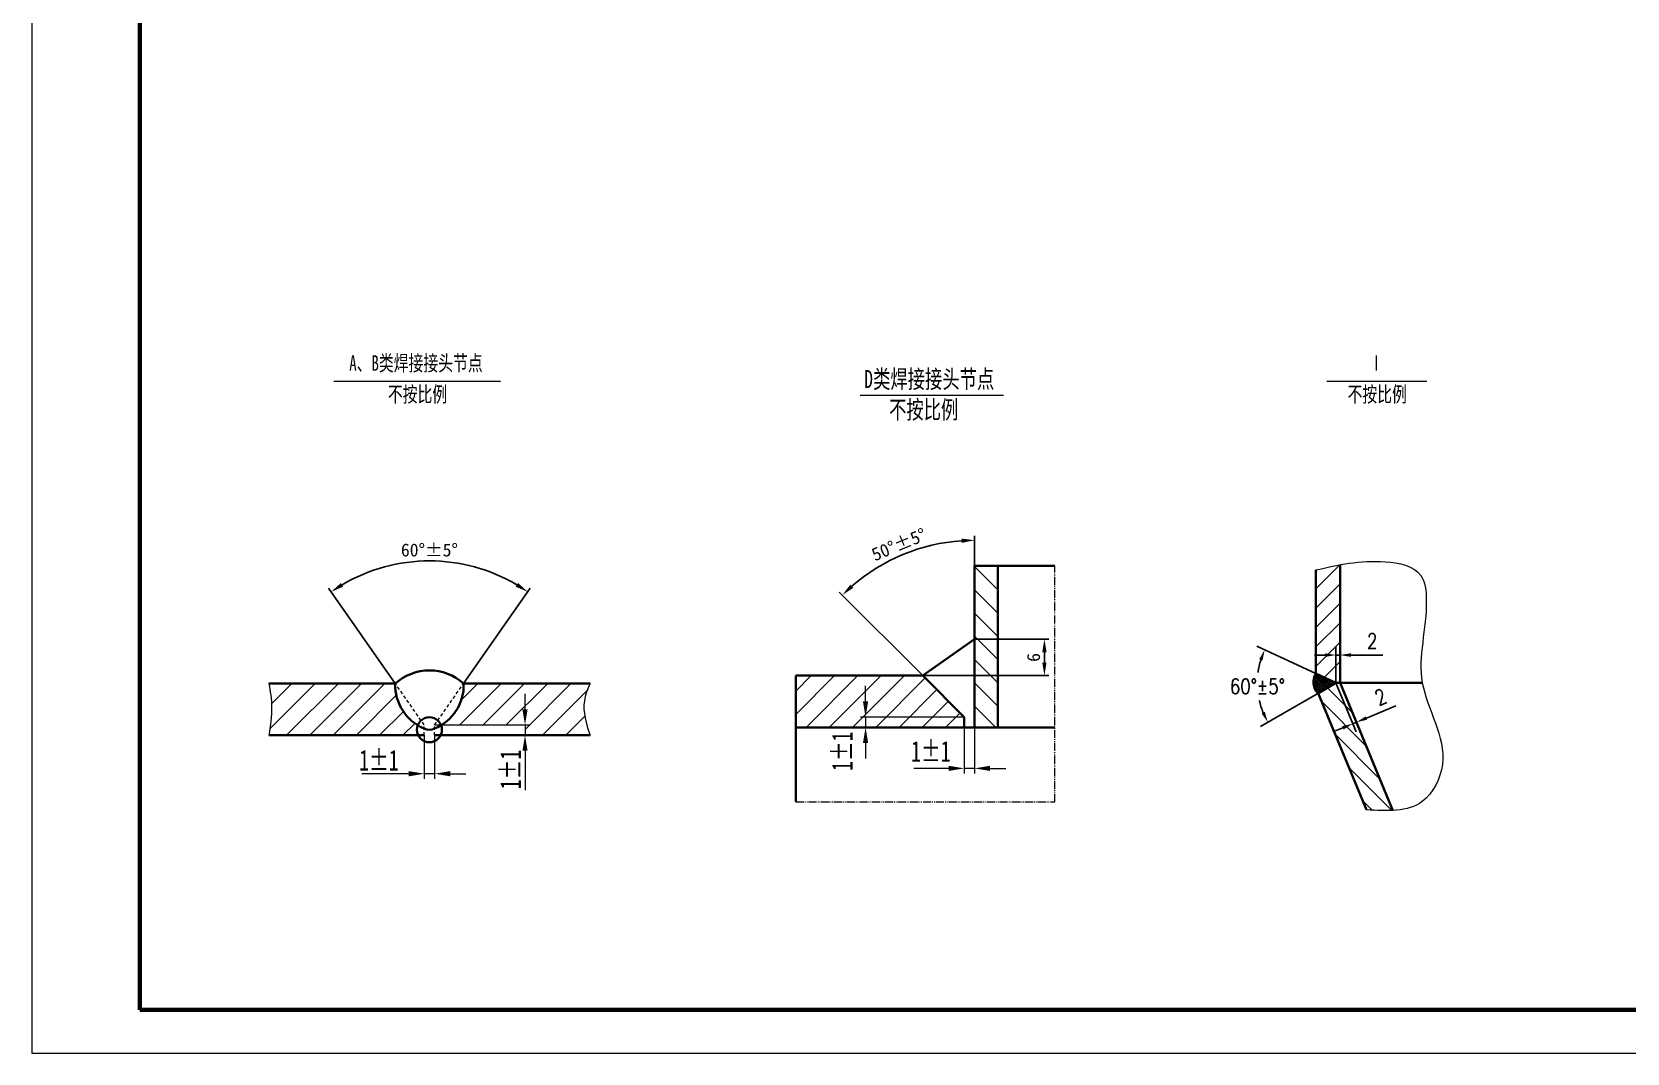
# Model space of a CAD drawing. Extents: x 588 to 78012, y -1551 to 8332.
# Drawn here: x 11129 to 14825, y 1188 to 3553 of the extents above; entities that cross this region are included whole.
import ezdxf

# ---------------------------------------------------------------- set-up
doc = ezdxf.new("R2010")
doc.units = 0
doc.header["$LTSCALE"] = 10
doc.header["$PDMODE"] = 1
doc.linetypes.add('JXX-L', pattern=[2.9499999999999997, 1.9, -0.25, 0.15, -0.25, 0.15, -0.25])
doc.linetypes.add('XX-L', pattern=[1.25, 0.75, -0.5])
doc.layers.get('Defpoints').update_dxf_attribs({"linetype": 'CONTINUOUS'})
doc.layers.add('5剖面线层', color=2, linetype='CONTINUOUS')
doc.layers.add('7标注层', color=4, linetype='CONTINUOUS')
for name, color, linetype, lineweight in [('A 粗实线', 1, 'CONTINUOUS', 40), ('B 细实线', 7, 'CONTINUOUS', 18), ('C 文 字', 2, 'CONTINUOUS', 20), ('G 长虚线', 6, 'XX-L', 20), ('I 长双点线', 3, 'JXX-L', 18), ('J 标注尺寸', 2, 'CONTINUOUS', 18)]:
    doc.layers.add(name, color=color, linetype=linetype, lineweight=lineweight)
doc.styles.get("Standard").update_dxf_attribs({"font": 'SIMFANG.TTF'})
doc.styles.add('style2', font='SIMFANG.TTF', dxfattribs={"width": 0.7})
doc.styles.add('TH_GBDIM', font='romans.shx', dxfattribs={"width": 0.8, "bigfont": 'gbcbig.shx'})
doc.styles.add('标题中文', font='SIMFANG.TTF', dxfattribs={"width": 0.7})
doc.dimstyles.new('TH_GBDIM', dxfattribs={"dimscale": 10, "dimtxt": 3.5, "dimasz": 2.5, "dimexe": 2, "dimexo": 0, "dimgap": 1.5, "dimtad": 1, "dimdec": 1, "dimzin": 0, "dimdsep": 46, "dimtxsty": 'TH_GBDIM', "dimcen": 2.5, "dimclrd": 130, "dimclre": 130, "dimclrt": 3, "dimadec": 0, "dimazin": 0, "dimtfac": 0.714286, "dimtdec": 1, "dimtmove": 0, "dimatfit": 3, "dimfxl": 0, "dimtolj": 1, "dimtzin": 0, "dimlwd": -1, "dimlwe": -1, "dimarcsym": 0})
doc.dimstyles.new('通用标注4.0', dxfattribs={"dimscale": 10, "dimtxt": 3, "dimasz": 3, "dimexe": 1, "dimexo": 0, "dimgap": 1, "dimtad": 1, "dimdec": 0, "dimzin": 0, "dimdsep": 46, "dimtxsty": 'Standard', "dimcen": 0, "dimadec": 0, "dimazin": 0, "dimtfac": 0.375, "dimtdec": 0, "dimtmove": 2, "dimatfit": 3, "dimfxl": 0, "dimtzin": 0, "dimarcsym": 0})

# ---------------------------------------------------------------- blocks, each defined once
blk = doc.blocks.new('*D92')
at = {"layer": 'Defpoints', "color": 0}
for p in [(12130.66293513822, 2319.900551781876), (11971.13652047937, 2044.113627048436), (12129.57636781565, 2044.113627048436), (12038.35644414751, 1948.113627048436), (12062.35644414751, 1948.113627048436)]:
    blk.add_point(p, dxfattribs=at)
at = {"layer": 'J 标注尺寸', "color": 0, "lineweight": -2}
for p, q in [((11971.13652047937, 2044.113627048436), (11816.83676176388, 2264.476519898705)), ((12129.57636781565, 2044.113627048436), (12283.87612653114, 2264.476519898704))]:
    blk.add_line(p, q, dxfattribs=at)
blk.add_arc((12050.35644414751, 1930.975850967533), 397.1291419661453, 59.32927774093512, 120.6707222590648, dxfattribs=at)
at = {"layer": 'J 标注尺寸', "color": 0}
for points in [[(11850.49062406899, 2268.350645204119), (11845.06835528891, 2276.752966387971), (11822.57252612739, 2256.284999455816)], [(12255.64453300611, 2276.75296638797), (12250.22226422603, 2268.350645204118), (12278.14036216763, 2256.284999455815)]]:
    blk.add_solid(points, dxfattribs=at)
at = {"layer": 'J 标注尺寸', "color": 0, "insert": (12050.35644414751, 2353.104992933679), "char_height": 30, "attachment_point": 5}
blk.add_mtext('{\\f仿宋_GB2312|b0|i0|c134|p49;60°±5°}', dxfattribs=at)
blk = doc.blocks.new('*D93')
at = {"layer": 'Defpoints', "color": 0}
for p in [(13201.18036054275, 2361.049232969046), (13313.37062367874, 2261.598528282897), (13193.37062367875, 2062.349470830993), (13289.37062367875, 1966.349470830994), (13313.37062367874, 1942.349470830994)]:
    blk.add_point(p, dxfattribs=at)
at = {"layer": 'J 标注尺寸', "color": 0, "lineweight": -2}
for p, q in [((13313.37062367874, 2261.598528282897), (13313.37062367874, 2385.819361315886)), ((13193.37062367875, 2062.349470830993), (12999.79005686482, 2255.930037644918))]:
    blk.add_line(p, q, dxfattribs=at)
blk.add_arc((13313.37062367875, 1942.349470830998), 433.4698904848887, 93.96617310223395, 131.0338268977665, dxfattribs=at)
at = {"layer": 'J 标注尺寸', "color": 0}
for points in [[(13283.21556871119, 2379.778232354901), (13283.56161350759, 2369.784221498449), (13313.37062367874, 2375.819361315887)], [(13032.20676619949, 2265.669634775216), (13025.38462397377, 2272.981158245196), (13006.86112467669, 2248.858969833052)]]:
    blk.add_solid(points, dxfattribs=at)
at = {"layer": 'J 标注尺寸', "color": 0, "insert": (13137.92179235194, 2365.920418922678), "char_height": 30, "attachment_point": 5, "rotation": 22.500000000000004}
blk.add_mtext('{\\f仿宋_GB2312|b0|i0|c134|p49;50°±5°}', dxfattribs=at)
blk = doc.blocks.new('*D94')
at = {"layer": 'Defpoints', "color": 0}
for p in [(13313.37062367874, 2146.37437541615), (13475.14252477595, 2146.37437541615), (13193.37062367875, 2062.349470830994)]:
    blk.add_point(p, dxfattribs=at)
at = {"layer": 'J 标注尺寸', "color": 0, "lineweight": -2}
for p, q in [((13313.37062367874, 2146.37437541615), (13485.14252477595, 2146.37437541615)), ((13475.14252477595, 2092.349470830993), (13475.14252477595, 2116.37437541615)), ((13193.37062367875, 2062.349470830994), (13485.14252477595, 2062.349470830993))]:
    blk.add_line(p, q, dxfattribs=at)
at = {"layer": 'J 标注尺寸', "color": 0}
for points in [[(13470.14252477595, 2116.37437541615), (13480.14252477595, 2116.37437541615), (13475.14252477595, 2146.37437541615)], [(13470.14252477595, 2092.349470830993), (13480.14252477595, 2092.349470830993), (13475.14252477595, 2062.349470830993)]]:
    blk.add_solid(points, dxfattribs=at)
at = {"layer": 'J 标注尺寸', "color": 0, "insert": (13450.14252477595, 2104.361923123573), "char_height": 30, "attachment_point": 5, "rotation": 90}
blk.add_mtext('6', dxfattribs=at)
blk = doc.blocks.new('*D95')
at = {"layer": '7标注层', "color": 130}
for p, q in [((14125.65263601294, 2109.932580431981), (14100.65263601294, 2109.932580431981)), ((14150.65263601294, 2045.285633228665), (14150.65263601294, 2129.932580431981)), ((14150.65263601294, 2109.932580431981), (14160.27331593432, 2109.932580431981)), ((14160.27331593432, 2045.285633228665), (14160.27331593432, 2129.932580431981)), ((14185.27331593432, 2109.932580431981), (14258.93998260098, 2109.932580431981))]:
    blk.add_line(p, q, dxfattribs=at)
for points in [[(14125.65263601294, 2114.099247098648), (14125.65263601294, 2105.765913765315), (14150.65263601294, 2109.932580431981)], [(14185.27331593432, 2114.099247098648), (14185.27331593432, 2105.765913765315), (14160.27331593432, 2109.932580431981)]]:
    blk.add_solid(points, dxfattribs=at)
at = {"layer": 'Defpoints', "color": 0}
for p in [(14160.27331593432, 2109.932580431981), (14150.65263601294, 2045.285633228665), (14160.27331593432, 2045.285633228665)]:
    blk.add_point(p, dxfattribs=at)
at = {"layer": '7标注层', "color": 3, "insert": (14234.60664926765, 2142.432580431981), "char_height": 35, "attachment_point": 5, "style": 'TH_GBDIM'}
blk.add_mtext('\\A1;2{}{}', dxfattribs=at)
blk = doc.blocks.new('*D96')
at = {"layer": '7标注层', "color": 130}
for p, q in [((14152.06155196761, 2041.88420922265), (14197.38243574674, 1932.469916944384)), ((14160.27331593431, 2045.285633228666), (14205.59419971344, 1935.871340950399)), ((14221.03751937892, 1963.916017409754), (14289.09664494058, 1992.107030260655)), ((14166.63177878665, 1941.380421785479), (14143.53479047387, 1931.813335976349)), ((14189.72876709944, 1950.947507594609), (14197.94053106614, 1954.348931600624))]:
    blk.add_line(p, q, dxfattribs=at)
for points in [[(14219.4430050774, 1967.765515461884), (14222.63203368044, 1960.066519357624), (14197.94053106614, 1954.348931600624)], [(14165.03726448513, 1945.229919837609), (14168.22629308818, 1937.530923733349), (14189.72876709944, 1950.947507594609)]]:
    blk.add_solid(points, dxfattribs=at)
at = {"layer": 'Defpoints', "color": 0}
for p in [(14152.06155196761, 2041.88420922265), (14160.27331593431, 2045.285633228666), (14189.72876709944, 1950.947507594609)]:
    blk.add_point(p, dxfattribs=at)
at = {"layer": '7标注层', "color": 3, "insert": (14254.17836476427, 2012.821151546386), "char_height": 35, "attachment_point": 5, "rotation": 22.50000000000614, "style": 'TH_GBDIM'}
blk.add_mtext('\\A1;2{}{}', dxfattribs=at)
blk = doc.blocks.new('*D97')
at = {"layer": '7标注层', "color": 130}
for p, q in [((14104.02331593432, 2067.029242275883), (13967.43146556412, 2130.723068145056)), ((14108.73386641838, 2021.08382031914), (13975.57504053227, 1944.204536348799))]:
    blk.add_line(p, q, dxfattribs=at)
for start, end in [(162.8694759471993, 172.2533471652267), (192.8283996028944, 202.1305240528129)]:
    blk.add_arc((14150.65263601294, 2045.285633228666), 182.1621937596883, start, end, dxfattribs=at)
for points in [[(13972.68362870154, 2100.43904182912), (13980.46005892263, 2097.443782664864), (13985.55762130485, 2122.270702910243)], [(13985.65357531547, 1978.492700831569), (13978.16779079632, 1974.83107898088), (13992.89554860796, 1954.204536348802)]]:
    blk.add_solid(points, dxfattribs=at)
at = {"layer": 'Defpoints', "color": 0}
for p in [(13969.7221578404, 2066.433373145655), (14104.02331593432, 2067.029242275883), (14150.65263601294, 2045.285633228666), (14150.65263601294, 2045.285633228666), (14108.73386641838, 2021.08382031914)]:
    blk.add_point(p, dxfattribs=at)
at = {"layer": '7标注层', "color": 3, "insert": (13968.66382029788, 2037.339829935722), "char_height": 35, "attachment_point": 5, "style": 'TH_GBDIM'}
blk.add_mtext('\\A1;60%%d%%p5%%d', dxfattribs=at)

msp = doc.modelspace()

# ---------------------------------------------------------------- hatches: boundary and pattern name
at = {"layer": '5剖面线层'}
h = msp.add_hatch(dxfattribs=at)
h.set_pattern_fill('ANSI37', color=256, style=0)
h.set_pattern_definition([(45, (-12.72055023034045, 0), (-2.245064030267288, 2.245064030267288), []), (135, (-12.72055023034045, 0), (-2.245064030267288, -2.245064030267288), [])])
h.paths.add_polyline_path([(14104.02331593432, 2067.029242275883, 0.3330967180747448), (14108.73386641838, 2021.08382031914), (14150.65263601294, 2045.285633228665)])
at = {"layer": 'J 标注尺寸'}
h = msp.add_hatch(dxfattribs=at)
h.set_pattern_fill('ANSI31', color=256, angle=90, style=0)
h.set_pattern_definition([(135, (-25625.03187839604, -55733.47862854951), (-26.94076836320746, -26.94076836320745), [])])
h.paths.add_polyline_path([(13367.37062367874, 2316.464069739328), (13313.37062367874, 2316.464069739328), (13313.37062367874, 1942.349470830994), (13367.37062367874, 1942.349470830994)])
h = msp.add_hatch(dxfattribs=at)
h.set_pattern_fill('ANSI31', color=256, style=0)
h.set_pattern_definition([(45, (-24595.32944622943, -47483.84613261289), (-26.94076836320745, 26.94076836320746), [])])
edge = h.paths.add_edge_path()
edge.add_ellipse((12050.35644414751, 1936.862637886913), major_axis=(-20.45270092039377, 20.45270092039377), ratio=0.9999999999997324, start_angle=45.000000000007674, end_angle=71.15294256730363, ccw=False)
edge.add_ellipse((12050.35644414751, 1936.862637886913), major_axis=(20.45270092038786, 20.45270092038787), ratio=0.9999999999999731, start_angle=113.9896631412663, end_angle=134.9999999999992, ccw=False)
edge.add_ellipse((12079.7928170064, 2040.166126986617), major_axis=(76.88229162723333, 76.88229162723334), ratio=0.9999999999999857, start_angle=132.9193505473656, end_angle=193.7298607532779, ccw=False)
edge.add_line((11971.13652047937, 2044.113627048436), (11678.35644414751, 2044.113627048436))
edge.add_spline(control_points=[(11678.35644414751, 2044.113627048436), (11681.38793462647, 2026.037074917987), (11688.08455261588, 1986.105640191775), (11681.79744334718, 1946.041267792299), (11678.35644414751, 1924.113627048436)], knot_values=[0, 0, 0, 0, 4.553085131909655, 10.0578484456397, 10.0578484456397, 10.0578484456397, 10.0578484456397], degree=3, periodic=0)
edge.add_line((11678.35644414751, 1924.113627048436), (12024.3932264633, 1924.113627048436))
edge = h.paths.add_edge_path()
edge.add_line((12271.73638880325, 1948.113627048436), (12271.73638880325, 1924.113627048436))
edge.add_line((12271.73638880325, 1924.113627048436), (12283.73638880325, 1924.113627048436))
edge.add_line((12283.73638880325, 1924.113627048436), (12422.35644414751, 1924.113627048436))
edge.add_spline(control_points=[(12422.35644414751, 1924.113627048436), (12413.79418906174, 1951.025302076291), (12400.75076017577, 1992.021571857037), (12416.83170691476, 2030.793293509211), (12422.35644414751, 2044.113627048436)], knot_values=[0, 0, 0, 0, 6.737565344485811, 10.26376270678672, 10.26376270678672, 10.26376270678672, 10.26376270678672], degree=3, periodic=0)
edge.add_line((12422.35644414751, 2044.113627048436), (12129.57636781565, 2044.113627048436))
edge.add_ellipse((12020.92007128862, 2040.166126986617), major_axis=(-76.88229162723317, 76.88229162723317), ratio=0.999999999999994, start_angle=167.1528708974301, end_angle=227.0806494526342, ccw=False)
edge.add_line((12078.78293318501, 1948.113627048436), (12271.73638880325, 1948.113627048436))
h = msp.add_hatch(dxfattribs=at)
h.set_pattern_fill('ANSI31', color=256, style=0)
h.set_pattern_definition([(45, (-25625.03187839604, -55733.47862854951), (-26.94076836320745, 26.94076836320746), [])])
h.paths.add_polyline_path([(12898.92973074639, 2062.349470830994), (12898.92973074639, 1942.349470830994), (13060.72652801949, 1942.349470830994), (13060.72652801949, 1966.349470830994), (13289.37062367875, 1966.349470830994), (13193.37062367875, 2062.349470830994)])
h.paths.add_polyline_path([(13289.37062367874, 1942.349470830994), (13289.37062367874, 1966.349470830994), (13060.72652801949, 1966.349470830994), (13060.72652801949, 1942.349470830994)])

# ---------------------------------------------------------------- linework, layer by layer
at = {"layer": '5剖面线层'}
for p, q in [((14104.02331593432, 2263.329813555614), (14159.65315613769, 2318.959653758993)), ((14104.02331593431, 2218.428532950267), (14160.27331593432, 2274.678532950269)), ((14104.02331593432, 2173.527252344923), (14160.27331593432, 2229.777252344923)), ((14104.02331593432, 2128.625971739579), (14160.27331593432, 2184.875971739579)), ((14104.02331593431, 2083.72469113423), (14160.27331593432, 2139.974691134232)), ((14123.25927340213, 2058.059367996701), (14160.27331593431, 2095.073410528886)), ((14189.03162673538, 1975.856929261788), (14130.96790659619, 2033.920649400976)), ((14155.38681923944, 2045.285633228665), (14160.27331593432, 2050.17212992354)), ((14220.78162673538, 1899.205648656439), (14116.84517932784, 2003.142096063976)), ((14252.53162673538, 1822.554368051092), (14148.59517932784, 1926.490815458636)), ((14280.34619386012, 1749.838520321003), (14180.34517932784, 1849.83953485329)), ((14234.70899842559, 1750.574435150189), (14212.09517932784, 1773.188254247945))]:
    msp.add_line(p, q, dxfattribs=at)
at = {"layer": 'A 粗实线'}
for p, q in [((13313.37062367874, 2316.464069739328), (13498.93213290816, 2316.464069739328)), ((13313.37062367874, 1942.349470830994), (13313.37062367874, 2316.464069739328)), ((13367.37062367874, 1942.349470830994), (13367.37062367874, 2316.464069739328)), ((14104.02331593432, 2307.068639795215), (14104.02331593432, 2067.029242275883)), ((14160.27331593432, 2319.073549421472), (14160.27331593432, 2045.285633228665)), ((13193.37062367875, 2062.349470830994), (13313.37062367874, 2146.37437541615)), ((11678.35644414751, 2044.113627048436), (11971.13652047937, 2044.113627048436)), ((12422.35644414751, 2044.113627048436), (12129.57636781565, 2044.113627048436)), ((12898.92973074639, 2062.349470830994), (12898.92973074639, 1769.778391203674)), ((12898.92973074639, 2062.349470830994), (13193.37062367875, 2062.349470830994)), ((13289.37062367875, 1966.349470830994), (13193.37062367875, 2062.349470830994)), ((14150.65263601294, 2045.285633228665), (14104.02331593432, 2067.029242275883)), ((14150.65263601294, 2045.285633228665), (14108.73386641838, 2021.08382031914)), ((14150.65263601294, 2045.285633228665), (14350.67311445066, 2045.285633228665)), ((14160.27331593432, 2045.285633228665), (14282.60480492122, 1749.951293411185)), ((14109.28231447829, 2021.400466954168), (14221.13794609121, 1751.357084086433)), ((13289.37062367874, 1942.349470830994), (13289.37062367874, 1966.349470830994)), ((11678.35644414751, 1924.113627048436), (12038.35644414751, 1924.113627048436)), ((12422.35644414751, 1924.113627048436), (12062.35644414751, 1924.113627048436)), ((12898.92973074639, 1942.349470830994), (13313.37062367874, 1942.349470830994)), ((13313.37062367874, 1942.349470830994), (13498.93213290816, 1942.349470830994))]:
    msp.add_line(p, q, dxfattribs=at)
at = {"layer": 'A 粗实线', "color": 5, "lineweight": 120}
msp.add_lwpolyline([(11379.30240571157, 1288.000000002336), (19439.30240570835, 1288.000000002336), (19439.30240570835, 7028.00000000004), (11379.30240571157, 7028.00000000004)], close=True, dxfattribs=at)
at = {"layer": 'A 粗实线'}
msp.add_arc((14137.03606832619, 2047.19968653862), 38.51042847365279, 149.0082984581375, 222.699284885419, dxfattribs=at)
for centre, major_axis, ratio, start_param, end_param in [((12050.35644414751, 1955.34897523873), (-84.12775914311794, 84.12775914311794), 0.9999999999999998, -1.514038278969777, -0.05675804782512017), ((12079.7928170064, 2040.166126986617), (-76.88229162723466, 76.88229162723466), 0.9999999999999729, 0.7490839798699294, 1.965207304896721), ((12020.92007128862, 2040.166126986617), (76.88229162723465, 76.88229162723465), 0.9999999999999734, 4.317978002282866, 5.534101327309656), ((12050.35644414751, 1936.862637886913), (20.45270092038553, 20.45270092038552), 0.9999999999999637, 5.49778714378212, 11.78097245096171), ((12050.35644414751, 1964.144407950183), (19.2911246145078, 19.2911246145078), 0.9999999999999999, 3.47155454510251, 4.382427088871973)]:
    msp.add_ellipse(centre, major_axis=major_axis, ratio=ratio, start_param=start_param, end_param=end_param, dxfattribs=at)
at = {"layer": 'B 细实线'}
msp.add_line((14150.65263601294, 2045.285633228666), (14172.60809880198, 1992.280457195189), dxfattribs=at)
msp.add_lwpolyline([(11129.30240571167, 1188.000000002376), (19539.30240570831, 1188.000000002376), (19539.30240570831, 7128), (11129.30240571167, 7128)], close=True, dxfattribs=at)
msp.add_spline([(14104.02331593432, 2307.068639795215), (14264.53582031018, 2326.135104625473), (14347.22615429518, 2294.35765545911), (14359.94773805467, 2238.237699670531), (14350.67311445067, 2045.285633228665), (14397.12437482449, 1856.653445121299), (14350.55307672113, 1770.681392904399), (14221.13794609122, 1751.357084086432)], degree=3, dxfattribs=at)
at = {"layer": 'G 长虚线'}
for p, q in [((12038.35644414751, 1948.113627048436), (11971.13652047937, 2044.113627048436)), ((12062.35644414751, 1948.113627048436), (12129.57636781565, 2044.113627048436)), ((12038.35644414751, 1924.113627048436), (12038.35644414751, 1948.113627048436)), ((12062.35644414751, 1924.113627048436), (12062.35644414751, 1948.113627048436))]:
    msp.add_line(p, q, dxfattribs=at)
at = {"layer": 'I 长双点线'}
for p, q in [((13498.93213290816, 1769.778391203674), (13498.93213290816, 2316.464069739328)), ((12898.92973074639, 1769.778391203674), (13498.93213290817, 1769.778391203674))]:
    msp.add_line(p, q, dxfattribs=at)
at = {"layer": 'J 标注尺寸'}
for p, q in [((11829.17595927038, 2744.666406788677), (12214.76903118415, 2744.666406788677)), ((14129.68472607529, 2744.666406788677), (14361.04056922355, 2744.666406788677)), ((13048.22459893821, 2711.753535033595), (13380.60198666378, 2711.753535033595)), ((13060.72652801949, 2002.349470830994), (13060.72652801949, 2038.349470830994)), ((12271.73638880325, 1984.113627048436), (12271.73638880325, 2020.113627048436)), ((13289.37062367875, 1966.349470830994), (13048.72652801949, 1966.349470830994)), ((13060.72652801949, 1966.349470830994), (13060.72652801949, 1942.349470830994)), ((12038.35644414751, 1924.113627048436), (12038.35644414751, 1823.071743203648)), ((12062.35644414751, 1948.113627048436), (12283.73638880325, 1948.113627048436)), ((12062.35644414751, 1924.113627048436), (12283.73638880325, 1924.113627048436)), ((12062.35644414751, 1924.113627048436), (12062.35644414751, 1823.071743203648)), ((12271.73638880325, 1948.113627048436), (12271.73638880325, 1924.113627048436)), ((13289.37062367875, 1942.349470830994), (13048.72652801949, 1942.349470830994)), ((13289.37062367874, 1942.349470830994), (13289.37062367874, 1835.480382347543)), ((13313.37062367874, 1942.349470830994), (13313.37062367874, 1835.480382347543)), ((12271.73638880325, 1888.113627048436), (12271.73638880325, 1796.745130540862)), ((13060.72652801949, 1906.349470830994), (13060.72652801949, 1870.349470830994)), ((12002.35644414751, 1835.071743203648), (11893.86628312081, 1835.071743203648)), ((12062.35644414751, 1835.071743203648), (12038.35644414751, 1835.071743203648)), ((12098.35644414751, 1835.071743203648), (12134.35644414751, 1835.071743203648)), ((13253.37062367874, 1847.480382347543), (13172.53176307016, 1847.480382347543)), ((13313.37062367874, 1847.480382347543), (13289.37062367874, 1847.480382347543)), ((13349.37062367874, 1847.480382347543), (13385.37062367874, 1847.480382347543))]:
    msp.add_line(p, q, dxfattribs=at)
for points, knots in [([(11678.35644414751, 2044.113627048436), (11681.38793462646, 2026.037074917989), (11688.08455261589, 1986.105640191777), (11681.79744334718, 1946.041267792303), (11678.35644414751, 1924.113627048436)], [0, 0, 0, 0, 4.553085131909655, 10.0578484456397, 10.0578484456397, 10.0578484456397, 10.0578484456397]), ([(12422.35644414751, 2044.113627048436), (12416.83170691476, 2030.793293509217), (12400.75076017577, 1992.021571857032), (12413.79418906173, 1951.025302076282), (12422.35644414751, 1924.113627048436)], [0, 0, 0, 0, 3.526197362300913, 10.26376270678672, 10.26376270678672, 10.26376270678672, 10.26376270678672])]:
    msp.add_open_spline(points, degree=3, knots=knots, dxfattribs=at)
for points in [[(13054.72652801949, 2002.349470830994), (13066.72652801949, 2002.349470830994), (13060.72652801949, 1966.349470830994)], [(12265.73638880325, 1984.113627048436), (12277.73638880325, 1984.113627048436), (12271.73638880325, 1948.113627048436)], [(12265.73638880325, 1888.113627048436), (12277.73638880325, 1888.113627048436), (12271.73638880325, 1924.113627048436)], [(13054.72652801949, 1906.349470830994), (13066.72652801949, 1906.349470830994), (13060.72652801949, 1942.349470830994)], [(13253.37062367874, 1853.480382347543), (13253.37062367874, 1841.480382347543), (13289.37062367874, 1847.480382347543)], [(13349.37062367874, 1853.480382347543), (13349.37062367874, 1841.480382347543), (13313.37062367874, 1847.480382347543)], [(12002.35644414751, 1841.071743203648), (12002.35644414751, 1829.071743203648), (12038.35644414751, 1835.071743203648)], [(12098.35644414751, 1841.071743203648), (12098.35644414751, 1829.071743203648), (12062.35644414751, 1835.071743203648)]]:
    msp.add_solid(points, dxfattribs=at)

# ---------------------------------------------------------------- texts
at = {"layer": 'C 文 字', "width": 0.6999999999999696}
for s, height, style, p in [('A、B类焊接接头节点', 36, '标题中文', (11864.5367361736, 2768.281342875216)), ('类焊接接头节点', 42, 'style2', (13078.2067546425, 2728.240907227495)), ('Ⅰ', 36, '标题中文', (14227.22455540598, 2768.281342875216)), ('不按比例', 36, '标题中文', (11954.03449060019, 2696.074944561019)), ('D', 42, 'style2', (13057.86513302088, 2728.240907227495)), ('不按比例', 36, '标题中文', (14177.42464302235, 2696.074944561019)), ('不按比例', 42, 'style2', (13115.26008536616, 2657.483483687723)), ('1±1', 48, 'style2', (11887.63249504061, 1842.348701929638)), ('1±1', 48, 'style2', (13166.3501102515, 1863.00863257313))]:
    msp.add_text(s, height=height, dxfattribs=dict(at, style=style)).set_placement(p)
at = {"layer": 'C 文 字', "style": 'style2', "width": 0.7000000000000076}
for p in [(13030.72652801948, 1841.308184254545), (12262.08597570881, 1799.263667020987)]:
    msp.add_text('1±1', height=48, rotation=90, dxfattribs=at).set_placement(p)

# ---------------------------------------------------------------- dimensions: what is measured, and where the dimension line sits
at = {"layer": '7标注层'}
dim = msp.add_linear_dim(base=(14160.27331593432, 2109.932580431981), p1=(14150.65263601294, 2045.285633228665), p2=(14160.27331593432, 2045.285633228665), text='2{}{}', dimstyle='TH_GBDIM', override={"dimgap": 1.5, "dimtad": 1, "dimjust": 0, "dimse1": 0, "dimse2": 0, "dimsd1": 0, "dimsd2": 0, "dimclrt": 3, "dimtvp": 0}, dxfattribs=at)
dim.commit()
dim.dimension.update_dxf_attribs({"geometry": '*D95', "text_midpoint": (14234.60664926765, 2142.432580431981)})
dim = msp.add_angular_dim_2l(base=(13969.7221578404, 2066.433373145655), line1=((14150.65263601294, 2045.285633228665), (14104.02331593432, 2067.029242275883)), line2=((14150.65263601294, 2045.285633228665), (14108.73386641838, 2021.08382031914)), text='60%%d%%p5%%d', dimstyle='TH_GBDIM', override={"dimtad": 0, "dimtih": 1, "dimtoh": 1, "dimclrt": 3}, dxfattribs=at)
dim.commit()
dim.dimension.update_dxf_attribs({"geometry": '*D97', "text_midpoint": (13968.66382029788, 2037.339829935724)})
dim = msp.add_linear_dim(base=(14189.72876709944, 1950.947507594609), p1=(14160.27331593432, 2045.285633228665), p2=(14152.06155196762, 2041.88420922265), angle=202.500000000003, text='2{}{}', dimstyle='TH_GBDIM', override={"dimgap": 1.5, "dimtad": 1, "dimjust": 0, "dimse1": 0, "dimse2": 0, "dimsd1": 0, "dimsd2": 0, "dimclrt": 3, "dimtvp": 0}, dxfattribs=at)
dim.commit()
dim.dimension.update_dxf_attribs({"geometry": '*D96', "text_midpoint": (14266.61557631614, 1982.79506673977), "dimtype": 161})
at = {"layer": 'J 标注尺寸'}
for base, line1, line2, text, picture, middle in [((13201.18036054275, 2361.049232969046), ((13313.37062367874, 1942.349470830994), (13313.37062367874, 2261.598528282897)), ((13289.37062367875, 1966.349470830994), (13193.37062367875, 2062.349470830994)), '{\\f仿宋_GB2312|b0|i0|c134|p49;50°±5°}', '*D93', (13137.92179235194, 2365.920418922677)), ((12130.66293513822, 2319.900551781876), ((12038.35644414751, 1948.113627048436), (11971.13652047937, 2044.113627048436)), ((12062.35644414751, 1948.113627048436), (12129.57636781565, 2044.113627048436)), '{\\f仿宋_GB2312|b0|i0|c134|p49;60°±5°}', '*D92', (12050.35644414751, 2353.104992933679))]:
    dim = msp.add_angular_dim_2l(base=base, line1=line1, line2=line2, text=text, dimstyle='通用标注4.0', dxfattribs=at)
    dim.commit()
    dim.dimension.update_dxf_attribs({"geometry": picture, "text_midpoint": middle})
dim = msp.add_linear_dim(base=(13475.14252477595, 2146.37437541615), p1=(13193.37062367875, 2062.349470830994), p2=(13313.37062367874, 2146.37437541615), angle=90, text='6', dimstyle='通用标注4.0', dxfattribs=at)
dim.commit()
dim.dimension.update_dxf_attribs({"geometry": '*D94', "text_midpoint": (13450.14252477595, 2104.361923123573)})

doc.saveas('drawing.dxf')
